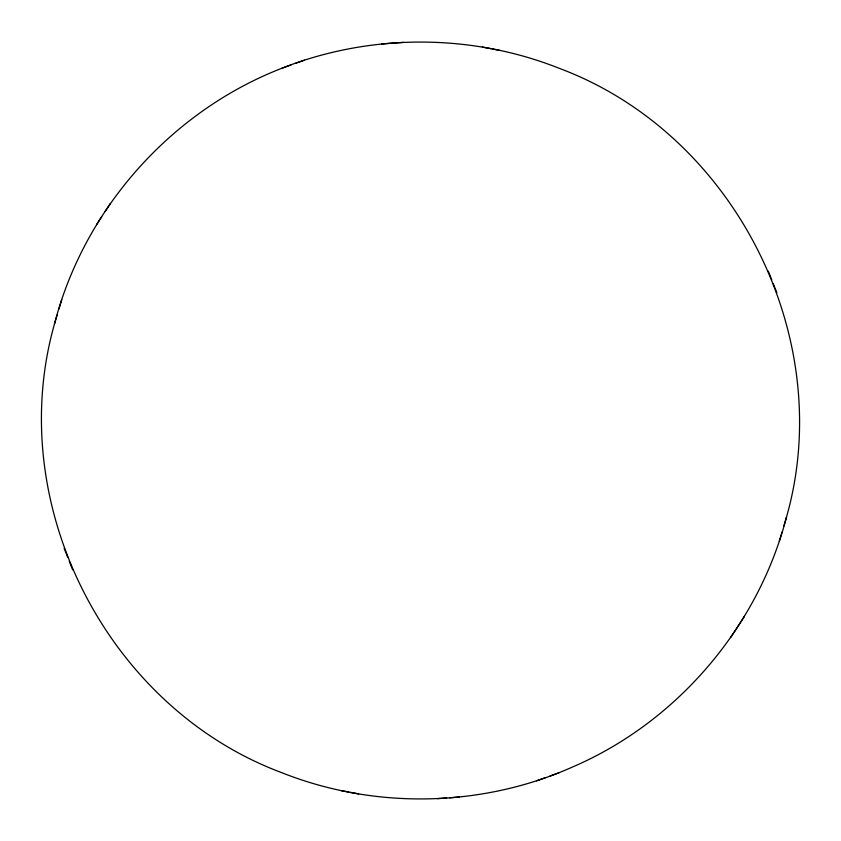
<?xml version="1.0" encoding="UTF-8"?>
<svg xmlns="http://www.w3.org/2000/svg" width="841" height="841" viewBox="0 0 841 841"><rect width="100%" height="100%" fill="white"/><g stroke="black" fill="none" stroke-linecap="round" stroke-linejoin="round"><path stroke-width="1.26" d="M54.455 324.069C3.459 503.748 106.87 707.313 281.546 772.595C374.171 809.462 481.409 807.633 572.511 767.013C677.079 722.072 758.014 627.039 786.545 516.931C837.541 337.252 734.13 133.687 559.454 68.405C471.328 33.314 370.103 33.346 281.914 68.237C171.196 111.149 84.089 209.052 54.455 324.069L57.177 314.944M58.986 308.931L61.74 299.732M779.26 541.268L782.014 532.069M783.823 526.056L786.545 516.931M96.494 224.768L101.708 216.726M105.199 211.427L110.392 203.417M730.608 637.583L744.506 616.232M281.914 68.237L291.06 64.946M295.675 63.327L304.505 60.163M536.495 780.837L545.325 777.673M549.94 776.054L559.086 772.763M403.575 42.344L381.709 43.953M437.425 798.656L446.697 797.962M449.525 797.783L459.291 797.047M482.377 47.085L490.839 48.683M492.111 48.946L499.911 50.418M341.089 790.582L348.889 792.054M350.161 792.317L358.623 793.915M768.327 271.117L771.775 279.843M773.226 283.596L776.821 292.689M64.179 548.311L67.774 557.404M69.225 561.157L72.673 569.883"/></g></svg>
